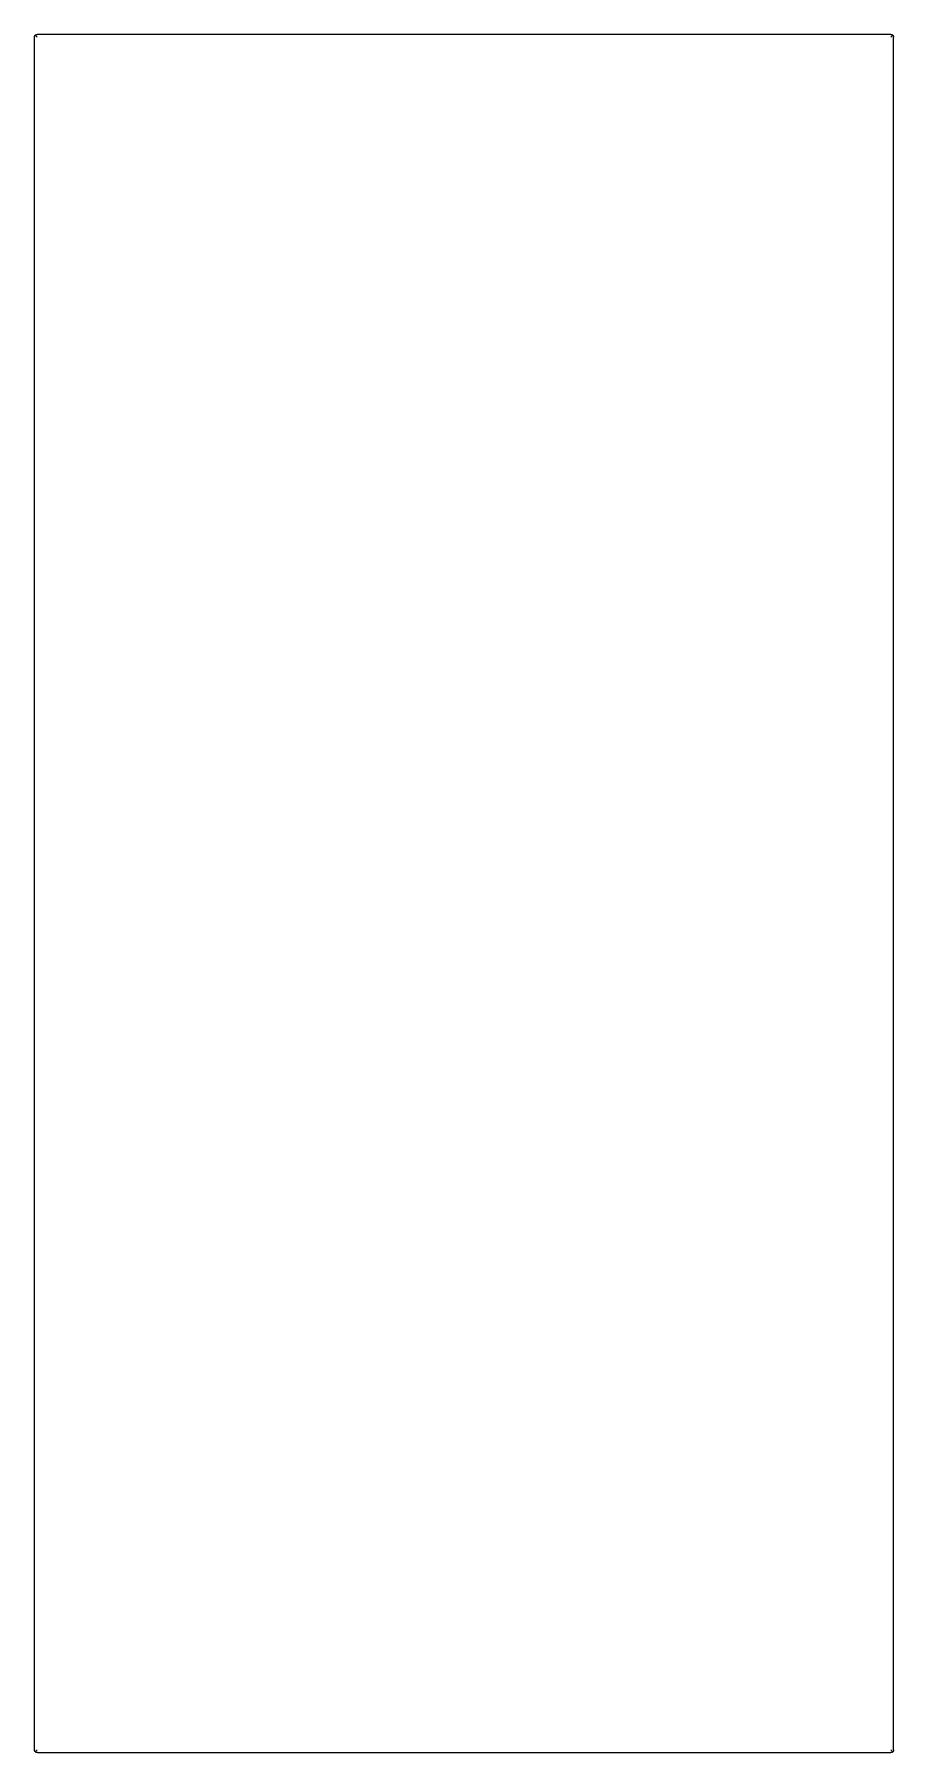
# Model space of a CAD drawing. Header units: millimetres. Extents: x 1680 to 166026, y 35966 to 91121.
# Drawn here: x 156958 to 157558, y 50865 to 52065 of the extents above; entities that cross this region are included whole.
import ezdxf

# ---------------------------------------------------------------- set-up
doc = ezdxf.new("R2010")
doc.units = ezdxf.units.MM
doc.layers.add('I-Furn', color=252, linetype='Continuous', lineweight=13)

# ---------------------------------------------------------------- blocks, each defined once
blk = doc.blocks.new('plan')
at = {"layer": 'I-Furn', "color": 252, "lineweight": 20, "true_color": 0x939598}
for p, q in [((497272.1, -206894.2), (497272.1, -208090.2)), ((497870.1, -206892.2), (497274.1, -206892.2)), ((497872.1, -208090.2), (497872.1, -206894.2)), ((497274.2, -208092.2), (497870.1, -208092.2))]:
    blk.add_line(p, q, dxfattribs=at)
for points, knots in [([(497272.1, -206894.2), (497272.1, -206894.1), (497272.2, -206893.8), (497272.3, -206893.5), (497272.4, -206893.2), (497272.6, -206893), (497272.7, -206892.8)], [0, 0, 0, 0, 0.333333, 0.5, 0.666667, 1, 1, 1, 1]), ([(497272.7, -206892.8), (497272.8, -206892.7), (497273.1, -206892.5), (497273.4, -206892.4), (497273.7, -206892.3), (497274, -206892.2), (497274.1, -206892.2)], [0, 0, 0, 0, 0.333333, 0.5, 0.666667, 1, 1, 1, 1]), ([(497870.1, -206892.2), (497870.3, -206892.2), (497870.5, -206892.3), (497870.9, -206892.4), (497871.2, -206892.5), (497871.4, -206892.7), (497871.5, -206892.8)], [0, 0, 0, 0, 0.333333, 0.5, 0.666667, 1, 1, 1, 1]), ([(497871.5, -206892.8), (497871.7, -206893), (497871.8, -206893.2), (497872, -206893.5), (497872.1, -206893.8), (497872.1, -206894.1), (497872.1, -206894.2)], [0, 0, 0, 0, 0.333333, 0.5, 0.666667, 1, 1, 1, 1]), ([(497272.7, -208091.6), (497272.6, -208091.5), (497272.5, -208091.4), (497272.4, -208091.1), (497272.2, -208090.9), (497272.2, -208090.6), (497272.1, -208090.3), (497272.1, -208090.2)], [0, 0, 0, 0, 0.25, 0.375, 0.5, 0.75, 1, 1, 1, 1]), ([(497274.2, -208092.2), (497274, -208092.2), (497273.8, -208092.2), (497273.5, -208092.1), (497273.2, -208092), (497273, -208091.9), (497272.8, -208091.7), (497272.7, -208091.6)], [0, 0, 0, 0, 0.25, 0.5, 0.625, 0.75, 1, 1, 1, 1]), ([(497871.5, -208091.7), (497871.4, -208091.8), (497871.2, -208092), (497870.9, -208092.1), (497870.5, -208092.2), (497870.3, -208092.2), (497870.1, -208092.2)], [0, 0, 0, 0, 0.333333, 0.5, 0.666667, 1, 1, 1, 1]), ([(497872.1, -208090.2), (497872.1, -208090.4), (497872.1, -208090.7), (497872, -208091), (497871.8, -208091.3), (497871.7, -208091.5), (497871.5, -208091.7)], [0, 0, 0, 0, 0.333333, 0.5, 0.666667, 1, 1, 1, 1])]:
    blk.add_open_spline(points, degree=3, knots=knots, dxfattribs=at)
for points in [[(497272.7, -206892.8), (497272.8, -206893), (497273.1, -206893.2), (497273.6, -206893.7), (497273.9, -206894.1), (497274.1, -206894.2)], [(497871.5, -206892.8), (497871.4, -206893), (497871.1, -206893.2), (497870.6, -206893.7), (497870.3, -206894.1), (497870.1, -206894.2)], [(497274.1, -208090.2), (497274, -208090.4), (497273.6, -208090.8), (497273.1, -208091.2), (497272.8, -208091.5), (497272.7, -208091.6)], [(497871.5, -208091.7), (497871.4, -208091.5), (497871.1, -208091.3), (497870.6, -208090.8), (497870.3, -208090.4), (497870.1, -208090.2)]]:
    blk.add_open_spline(points, degree=3, dxfattribs=at)

msp = doc.modelspace()

# ---------------------------------------------------------------- block references
msp.add_blockref('plan', (-340313.9, 258957.2))

doc.saveas('drawing.dxf')
